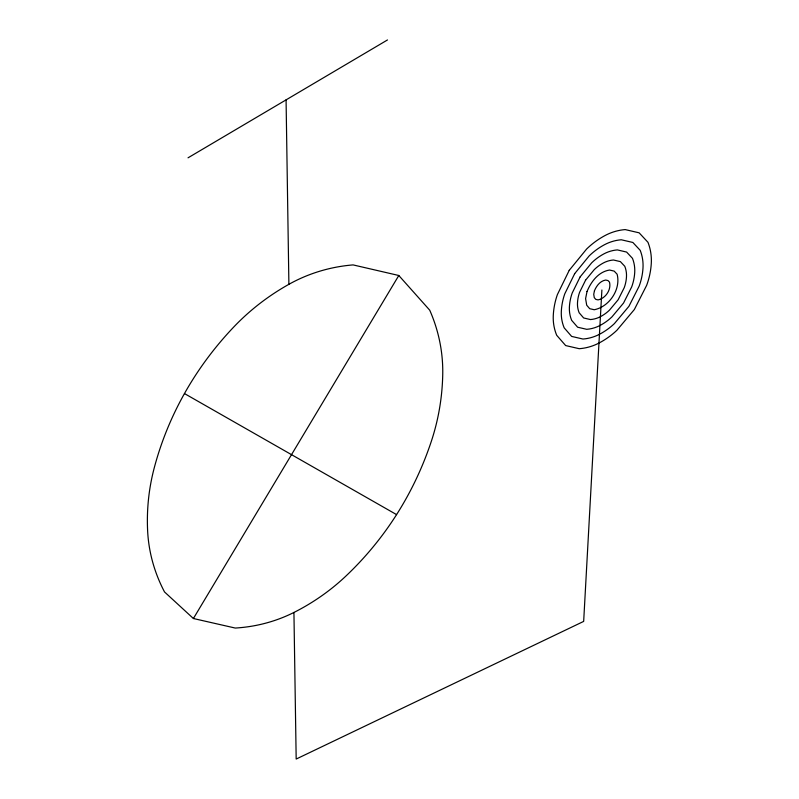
<?xml version="1.0" encoding="UTF-8"?>
<svg xmlns="http://www.w3.org/2000/svg" width="799" height="799" viewBox="0 0 799 799"><rect width="100%" height="100%" fill="white"/><g stroke="black" fill="none" stroke-linecap="round" stroke-linejoin="round"><path stroke-width="1.2" d="M601.887 289.987L583.669 621.402L296.179 759.05L293.932 612.453A245.263 227.945 31.7 0 0 346.257 575.729A382.222 351.84 41.9 0 0 431.31 441.368A248.369 233.528 34.2 0 0 442.736 374.421A157.982 150.821 27.4 0 0 429.722 310.182L398.801 275.495L353.088 264.908A156.224 149.163 13.9 0 0 288.898 284.314A241.228 227.006 7.2 0 0 233.787 326.971A360.659 332.913 -0.3 0 0 154.287 467.705A238.292 221.663 9.5 0 0 147.635 530.995A161.058 149.073 15.9 0 0 164.514 591.939L193.398 618.516L235.256 628.054A153.308 141.743 24.3 0 0 293.932 612.453M193.398 618.516L398.801 275.495M188.025 157.822L387.485 39.95M184.459 393.557L396.574 514.616M286.072 99.875L288.898 284.314M587.015 291.535L585.597 298.636L586.706 305.218L589.702 308.694L594.266 309.742C609.347 306.736 621.063 289.308 617.118 274.227L614.181 271.111L609.577 270.042C598.431 271.77 591.06 281.727 587.015 291.535M594.446 290.766L593.727 294.322L594.276 297.618L595.774 299.365L598.061 299.895C605.602 298.387 611.475 289.667 609.487 282.127L608.019 280.579L605.722 280.04C600.159 280.898 596.473 285.872 594.446 290.766M569.228 270.332L557.382 294.611A77.393 73.608 -26.6 0 0 553.268 315.785A49.188 47.051 -25 0 0 556.713 335.3L565.662 345.567L579.235 348.704A49.198 47.371 -25.4 0 0 598.97 343.061A77.423 74.916 -28.5 0 0 616.898 330.277L634.346 309.533L646.651 285.343A77.903 75.306 -31.9 0 0 651.265 263.79A53.034 50.986 -32.7 0 0 647.979 242.317L639.14 232.829L625.188 229.583A49.957 47.69 -31.4 0 0 604.873 235.625A77.863 74.007 -28.9 0 0 586.616 249.028L569.228 270.332M574.691 273.618L564.773 293.842A64.519 61.453 -26.9 0 0 561.317 311.51A41.039 39.271 -25.6 0 0 564.164 327.82L571.635 336.409L582.96 339.036A41.049 39.501 -26 0 0 599.45 334.302A64.539 62.362 -28.5 0 0 614.411 323.605L628.943 306.287L639.17 286.112A64.879 62.632 -31.2 0 0 642.985 268.184A44.135 42.417 -32 0 0 640.209 250.347L632.858 242.467L621.262 239.77A41.568 39.72 -31 0 0 604.374 244.774A64.849 61.733 -28.8 0 0 589.183 255.9L574.691 273.618M580.134 276.903L572.184 293.073A51.645 49.258 -27.2 0 0 569.387 307.225A32.879 31.471 -26.2 0 0 571.645 320.319L577.627 327.21L586.716 329.318A32.879 31.62 -26.5 0 0 599.929 325.513A51.655 49.838 -28.5 0 0 611.924 316.923L623.55 303.031L631.699 286.891A51.865 50.007 -30.6 0 0 634.716 272.569A35.266 33.878 -31.3 0 0 632.478 258.337L626.606 252.065L617.347 249.907A33.218 31.76 -30.5 0 0 603.864 253.892A51.855 49.428 -28.8 0 0 591.739 262.761L580.134 276.903M585.577 280.179L579.595 292.304A38.752 37.014 -27.5 0 0 577.487 302.941A24.689 23.64 -26.8 0 0 579.165 312.779L583.65 317.972L590.481 319.56A24.689 23.72 -27.1 0 0 600.419 316.684A38.761 37.333 -28.6 0 0 609.417 310.212L618.136 299.775L624.239 287.67A38.881 37.433 -30.1 0 0 626.476 276.943A26.407 25.368 -30.6 0 0 624.788 266.297L620.384 261.613L613.452 260.005A24.879 23.8 -30.1 0 0 603.365 262.971A38.871 37.104 -28.8 0 0 594.286 269.593L585.577 280.179"/></g></svg>
